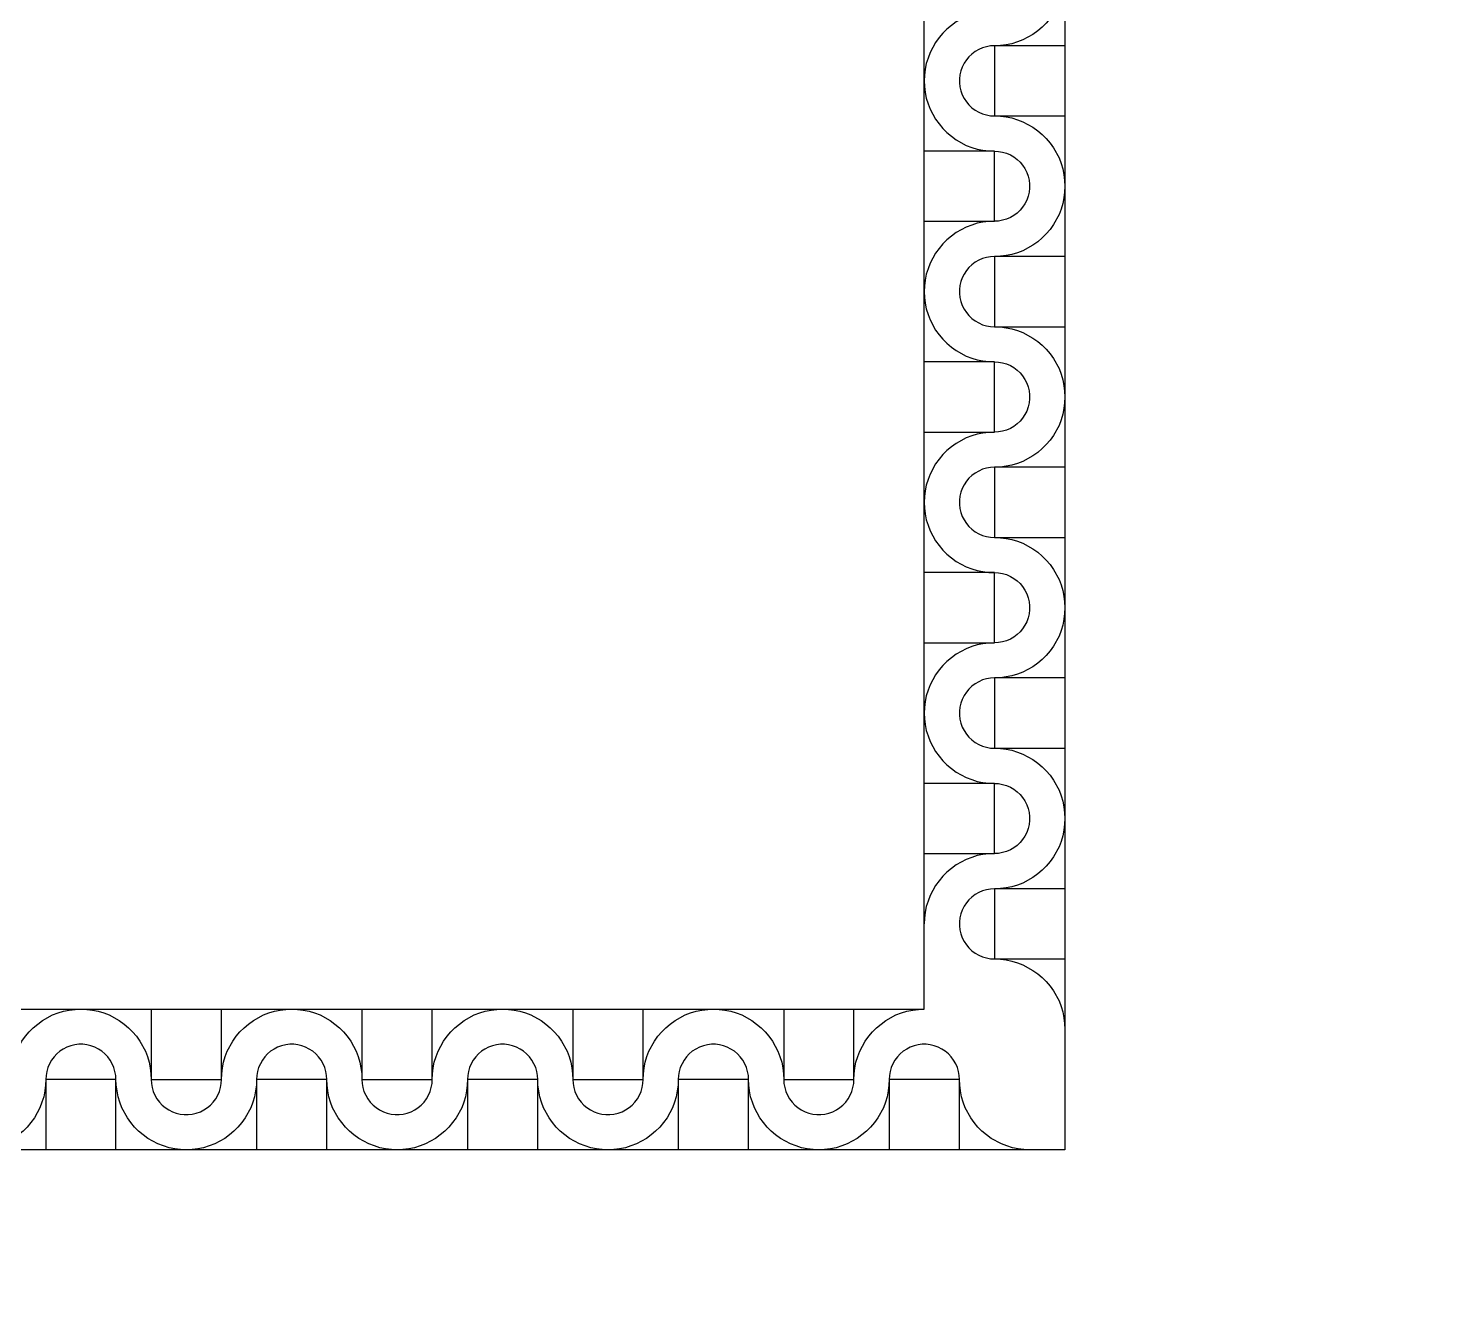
# Model space of a CAD drawing. Extents: x 190.8 to 267.1, y 124 to 174.8.
# Drawn here: x 239.152 to 240.555, y 143.659 to 144.928 of the extents above; entities that cross this region are included whole.
import ezdxf

# ---------------------------------------------------------------- set-up
doc = ezdxf.new("R2010")
doc.units = 0
doc.header["$MEASUREMENT"] = 0

msp = doc.modelspace()

# ---------------------------------------------------------------- linework, layer by layer
msp.add_lwpolyline([(237.4196, 143.8106), (237.4196, 141.6456), (252.4196, 141.6456), (253.8409, 143.0479), (253.8409, 146.9133), (252.4196, 148.3156), (237.4196, 148.3156), (237.4196, 146.1506), (240.1846, 146.1506), (240.1846, 143.8106)], close=True)
for points in [[(237.2446, 143.9506), (240.0446, 143.9506), (240.0446, 146.0106), (237.2446, 146.0106)], [(240.1846, 144.9806), (240.1844, 144.9748), (240.1836, 144.9691), (240.1826, 144.9633), (240.1809, 144.9578), (240.1789, 144.9523), (240.1734, 144.9423), (240.1699, 144.9376), (240.1661, 144.9331), (240.1621, 144.9291), (240.1576, 144.9253), (240.1529, 144.9218), (240.1429, 144.9163), (240.1374, 144.9143), (240.1319, 144.9126), (240.1261, 144.9116), (240.1204, 144.9108), (240.1146, 144.9106)], [(240.1146, 144.9456), (240.1089, 144.9453), (240.1031, 144.9446), (240.0974, 144.9436), (240.0919, 144.9418), (240.0864, 144.9398), (240.0764, 144.9343), (240.0716, 144.9308), (240.0671, 144.9271), (240.0631, 144.9231), (240.0594, 144.9186), (240.0559, 144.9138), (240.0504, 144.9038), (240.0484, 144.8983), (240.0466, 144.8928), (240.0456, 144.8871), (240.0449, 144.8813), (240.0446, 144.8756)], [(240.1146, 144.9106), (240.1106, 144.9103), (240.1066, 144.9096), (240.1026, 144.9086), (240.0989, 144.9068), (240.0954, 144.9048), (240.0921, 144.9023), (240.0891, 144.8996), (240.0866, 144.8966), (240.0844, 144.8931), (240.0824, 144.8893), (240.0811, 144.8856), (240.0801, 144.8816), (240.0796, 144.8776), (240.0796, 144.8736), (240.0801, 144.8696), (240.0811, 144.8656), (240.0824, 144.8616), (240.0844, 144.8581), (240.0866, 144.8546), (240.0891, 144.8516), (240.0921, 144.8488), (240.0954, 144.8463), (240.0989, 144.8443), (240.1026, 144.8426), (240.1066, 144.8416), (240.1106, 144.8408), (240.1146, 144.8406)], [(240.1846, 144.9106), (240.1146, 144.9106), (240.1146, 144.8406), (240.1846, 144.8406)], [(240.0446, 144.8756), (240.0449, 144.8698), (240.0456, 144.8641), (240.0466, 144.8583), (240.0484, 144.8528), (240.0504, 144.8473), (240.0559, 144.8373), (240.0594, 144.8326), (240.0631, 144.8281), (240.0671, 144.8241), (240.0716, 144.8203), (240.0764, 144.8168), (240.0864, 144.8113), (240.0919, 144.8093), (240.0974, 144.8076), (240.1031, 144.8066), (240.1089, 144.8058), (240.1146, 144.8056)], [(240.1146, 144.8406), (240.1204, 144.8403), (240.1261, 144.8396), (240.1319, 144.8386), (240.1374, 144.8368), (240.1429, 144.8348), (240.1529, 144.8293), (240.1576, 144.8258), (240.1621, 144.8221), (240.1661, 144.8181), (240.1699, 144.8136), (240.1734, 144.8088), (240.1789, 144.7988), (240.1809, 144.7933), (240.1826, 144.7878), (240.1836, 144.7821), (240.1844, 144.7763), (240.1846, 144.7706)], [(240.0446, 144.7356), (240.1146, 144.7356), (240.1146, 144.8056), (240.0446, 144.8056)], [(240.1146, 144.8056), (240.1186, 144.8053), (240.1226, 144.8046), (240.1266, 144.8036), (240.1304, 144.8018), (240.1339, 144.7998), (240.1371, 144.7973), (240.1401, 144.7946), (240.1426, 144.7916), (240.1449, 144.7881), (240.1469, 144.7843), (240.1481, 144.7806), (240.1491, 144.7766), (240.1496, 144.7726), (240.1496, 144.7686), (240.1491, 144.7646), (240.1481, 144.7606), (240.1469, 144.7566), (240.1449, 144.7531), (240.1426, 144.7496), (240.1401, 144.7466), (240.1371, 144.7438), (240.1339, 144.7413), (240.1304, 144.7393), (240.1266, 144.7376), (240.1226, 144.7366), (240.1186, 144.7358), (240.1146, 144.7356)], [(240.1846, 144.7706), (240.1844, 144.7648), (240.1836, 144.7591), (240.1826, 144.7533), (240.1809, 144.7478), (240.1789, 144.7423), (240.1734, 144.7323), (240.1699, 144.7276), (240.1661, 144.7231), (240.1621, 144.7191), (240.1576, 144.7153), (240.1529, 144.7118), (240.1429, 144.7063), (240.1374, 144.7043), (240.1319, 144.7026), (240.1261, 144.7016), (240.1204, 144.7008), (240.1146, 144.7006)], [(240.1146, 144.7356), (240.1089, 144.7353), (240.1031, 144.7346), (240.0974, 144.7336), (240.0919, 144.7318), (240.0864, 144.7298), (240.0764, 144.7243), (240.0716, 144.7208), (240.0671, 144.7171), (240.0631, 144.7131), (240.0594, 144.7086), (240.0559, 144.7038), (240.0504, 144.6938), (240.0484, 144.6883), (240.0466, 144.6828), (240.0456, 144.6771), (240.0449, 144.6713), (240.0446, 144.6656)], [(240.1146, 144.7006), (240.1106, 144.7003), (240.1066, 144.6996), (240.1026, 144.6986), (240.0989, 144.6968), (240.0954, 144.6948), (240.0921, 144.6923), (240.0891, 144.6896), (240.0866, 144.6866), (240.0844, 144.6831), (240.0824, 144.6793), (240.0811, 144.6756), (240.0801, 144.6716), (240.0796, 144.6676), (240.0796, 144.6636), (240.0801, 144.6596), (240.0811, 144.6556), (240.0824, 144.6516), (240.0844, 144.6481), (240.0866, 144.6446), (240.0891, 144.6416), (240.0921, 144.6388), (240.0954, 144.6363), (240.0989, 144.6343), (240.1026, 144.6326), (240.1066, 144.6316), (240.1106, 144.6308), (240.1146, 144.6306)], [(240.1846, 144.7006), (240.1146, 144.7006), (240.1146, 144.6306), (240.1846, 144.6306)], [(240.0446, 144.6656), (240.0449, 144.6598), (240.0456, 144.6541), (240.0466, 144.6483), (240.0484, 144.6428), (240.0504, 144.6373), (240.0559, 144.6273), (240.0594, 144.6226), (240.0631, 144.6181), (240.0671, 144.6141), (240.0716, 144.6103), (240.0764, 144.6068), (240.0864, 144.6013), (240.0919, 144.5993), (240.0974, 144.5976), (240.1031, 144.5966), (240.1089, 144.5958), (240.1146, 144.5956)], [(240.1146, 144.6306), (240.1204, 144.6303), (240.1261, 144.6296), (240.1319, 144.6286), (240.1374, 144.6268), (240.1429, 144.6248), (240.1529, 144.6193), (240.1576, 144.6158), (240.1621, 144.6121), (240.1661, 144.6081), (240.1699, 144.6036), (240.1734, 144.5988), (240.1789, 144.5888), (240.1809, 144.5833), (240.1826, 144.5778), (240.1836, 144.5721), (240.1844, 144.5663), (240.1846, 144.5606)], [(240.0446, 144.5256), (240.1146, 144.5256), (240.1146, 144.5956), (240.0446, 144.5956)], [(240.1146, 144.5956), (240.1186, 144.5953), (240.1226, 144.5946), (240.1266, 144.5936), (240.1304, 144.5918), (240.1339, 144.5898), (240.1371, 144.5873), (240.1401, 144.5846), (240.1426, 144.5816), (240.1449, 144.5781), (240.1469, 144.5743), (240.1481, 144.5706), (240.1491, 144.5666), (240.1496, 144.5626), (240.1496, 144.5586), (240.1491, 144.5546), (240.1481, 144.5506), (240.1469, 144.5466), (240.1449, 144.5431), (240.1426, 144.5396), (240.1401, 144.5366), (240.1371, 144.5338), (240.1339, 144.5313), (240.1304, 144.5293), (240.1266, 144.5276), (240.1226, 144.5266), (240.1186, 144.5258), (240.1146, 144.5256)], [(240.1846, 144.5606), (240.1844, 144.5548), (240.1836, 144.5491), (240.1826, 144.5433), (240.1809, 144.5378), (240.1789, 144.5323), (240.1734, 144.5223), (240.1699, 144.5176), (240.1661, 144.5131), (240.1621, 144.5091), (240.1576, 144.5053), (240.1529, 144.5018), (240.1429, 144.4963), (240.1374, 144.4943), (240.1319, 144.4926), (240.1261, 144.4916), (240.1204, 144.4908), (240.1146, 144.4906)], [(240.1146, 144.5256), (240.1089, 144.5253), (240.1031, 144.5246), (240.0974, 144.5236), (240.0919, 144.5218), (240.0864, 144.5198), (240.0764, 144.5143), (240.0716, 144.5108), (240.0671, 144.5071), (240.0631, 144.5031), (240.0594, 144.4986), (240.0559, 144.4938), (240.0504, 144.4838), (240.0484, 144.4783), (240.0466, 144.4728), (240.0456, 144.4671), (240.0449, 144.4613), (240.0446, 144.4556)], [(240.1146, 144.4906), (240.1106, 144.4903), (240.1066, 144.4896), (240.1026, 144.4886), (240.0989, 144.4868), (240.0954, 144.4848), (240.0921, 144.4823), (240.0891, 144.4796), (240.0866, 144.4766), (240.0844, 144.4731), (240.0824, 144.4693), (240.0811, 144.4656), (240.0801, 144.4616), (240.0796, 144.4576), (240.0796, 144.4536), (240.0801, 144.4496), (240.0811, 144.4456), (240.0824, 144.4416), (240.0844, 144.4381), (240.0866, 144.4346), (240.0891, 144.4316), (240.0921, 144.4288), (240.0954, 144.4263), (240.0989, 144.4243), (240.1026, 144.4226), (240.1066, 144.4216), (240.1106, 144.4208), (240.1146, 144.4206)], [(240.1846, 144.4906), (240.1146, 144.4906), (240.1146, 144.4206), (240.1846, 144.4206)], [(240.0446, 144.4556), (240.0449, 144.4498), (240.0456, 144.4441), (240.0466, 144.4383), (240.0484, 144.4328), (240.0504, 144.4273), (240.0559, 144.4173), (240.0594, 144.4126), (240.0631, 144.4081), (240.0671, 144.4041), (240.0716, 144.4003), (240.0764, 144.3968), (240.0864, 144.3913), (240.0919, 144.3893), (240.0974, 144.3876), (240.1031, 144.3866), (240.1089, 144.3858), (240.1146, 144.3856)], [(240.1146, 144.4206), (240.1204, 144.4203), (240.1261, 144.4196), (240.1319, 144.4186), (240.1374, 144.4168), (240.1429, 144.4148), (240.1529, 144.4093), (240.1576, 144.4058), (240.1621, 144.4021), (240.1661, 144.3981), (240.1699, 144.3936), (240.1734, 144.3888), (240.1789, 144.3788), (240.1809, 144.3733), (240.1826, 144.3678), (240.1836, 144.3621), (240.1844, 144.3563), (240.1846, 144.3506)], [(240.0446, 144.3156), (240.1146, 144.3156), (240.1146, 144.3856), (240.0446, 144.3856)], [(240.1146, 144.3856), (240.1186, 144.3853), (240.1226, 144.3846), (240.1266, 144.3836), (240.1304, 144.3818), (240.1339, 144.3798), (240.1371, 144.3773), (240.1401, 144.3746), (240.1426, 144.3716), (240.1449, 144.3681), (240.1469, 144.3643), (240.1481, 144.3606), (240.1491, 144.3566), (240.1496, 144.3526), (240.1496, 144.3486), (240.1491, 144.3446), (240.1481, 144.3406), (240.1469, 144.3366), (240.1449, 144.3331), (240.1426, 144.3296), (240.1401, 144.3266), (240.1371, 144.3238), (240.1339, 144.3213), (240.1304, 144.3193), (240.1266, 144.3176), (240.1226, 144.3166), (240.1186, 144.3158), (240.1146, 144.3156)], [(240.1846, 144.3506), (240.1844, 144.3448), (240.1836, 144.3391), (240.1826, 144.3333), (240.1809, 144.3278), (240.1789, 144.3223), (240.1734, 144.3123), (240.1699, 144.3076), (240.1661, 144.3031), (240.1621, 144.2991), (240.1576, 144.2953), (240.1529, 144.2918), (240.1429, 144.2863), (240.1374, 144.2843), (240.1319, 144.2826), (240.1261, 144.2816), (240.1204, 144.2808), (240.1146, 144.2806)], [(240.1146, 144.3156), (240.1089, 144.3153), (240.1031, 144.3146), (240.0974, 144.3136), (240.0919, 144.3118), (240.0864, 144.3098), (240.0764, 144.3043), (240.0716, 144.3008), (240.0671, 144.2971), (240.0631, 144.2931), (240.0594, 144.2886), (240.0559, 144.2838), (240.0504, 144.2738), (240.0484, 144.2683), (240.0466, 144.2628), (240.0456, 144.2571), (240.0449, 144.2513), (240.0446, 144.2456)], [(240.1146, 144.2806), (240.1106, 144.2803), (240.1066, 144.2796), (240.1026, 144.2786), (240.0989, 144.2768), (240.0954, 144.2748), (240.0921, 144.2723), (240.0891, 144.2696), (240.0866, 144.2666), (240.0844, 144.2631), (240.0824, 144.2593), (240.0811, 144.2556), (240.0801, 144.2516), (240.0796, 144.2476), (240.0796, 144.2436), (240.0801, 144.2396), (240.0811, 144.2356), (240.0824, 144.2316), (240.0844, 144.2281), (240.0866, 144.2246), (240.0891, 144.2216), (240.0921, 144.2188), (240.0954, 144.2163), (240.0989, 144.2143), (240.1026, 144.2126), (240.1066, 144.2116), (240.1106, 144.2108), (240.1146, 144.2106)], [(240.1846, 144.2806), (240.1146, 144.2806), (240.1146, 144.2106), (240.1846, 144.2106)], [(240.0446, 144.2456), (240.0449, 144.2398), (240.0456, 144.2341), (240.0466, 144.2283), (240.0484, 144.2228), (240.0504, 144.2173), (240.0559, 144.2073), (240.0594, 144.2026), (240.0631, 144.1981), (240.0671, 144.1941), (240.0716, 144.1903), (240.0764, 144.1868), (240.0864, 144.1813), (240.0919, 144.1793), (240.0974, 144.1776), (240.1031, 144.1766), (240.1089, 144.1758), (240.1146, 144.1756)], [(240.1146, 144.2106), (240.1204, 144.2103), (240.1261, 144.2096), (240.1319, 144.2086), (240.1374, 144.2068), (240.1429, 144.2048), (240.1529, 144.1993), (240.1576, 144.1958), (240.1621, 144.1921), (240.1661, 144.1881), (240.1699, 144.1836), (240.1734, 144.1788), (240.1789, 144.1688), (240.1809, 144.1633), (240.1826, 144.1578), (240.1836, 144.1521), (240.1844, 144.1463), (240.1846, 144.1406)], [(240.0446, 144.1056), (240.1146, 144.1056), (240.1146, 144.1756), (240.0446, 144.1756)], [(240.1146, 144.1756), (240.1186, 144.1753), (240.1226, 144.1746), (240.1266, 144.1736), (240.1304, 144.1718), (240.1339, 144.1698), (240.1371, 144.1673), (240.1401, 144.1646), (240.1426, 144.1616), (240.1449, 144.1581), (240.1469, 144.1543), (240.1481, 144.1506), (240.1491, 144.1466), (240.1496, 144.1426), (240.1496, 144.1386), (240.1491, 144.1346), (240.1481, 144.1306), (240.1469, 144.1266), (240.1449, 144.1231), (240.1426, 144.1196), (240.1401, 144.1166), (240.1371, 144.1138), (240.1339, 144.1113), (240.1304, 144.1093), (240.1266, 144.1076), (240.1226, 144.1066), (240.1186, 144.1058), (240.1146, 144.1056)], [(240.1846, 144.1406), (240.1844, 144.1348), (240.1836, 144.1291), (240.1826, 144.1233), (240.1809, 144.1178), (240.1789, 144.1123), (240.1734, 144.1023), (240.1699, 144.0976), (240.1661, 144.0931), (240.1621, 144.0891), (240.1576, 144.0853), (240.1529, 144.0818), (240.1429, 144.0763), (240.1374, 144.0743), (240.1319, 144.0726), (240.1261, 144.0716), (240.1204, 144.0708), (240.1146, 144.0706)], [(240.1146, 144.1056), (240.1089, 144.1053), (240.1031, 144.1046), (240.0974, 144.1036), (240.0919, 144.1018), (240.0864, 144.0998), (240.0764, 144.0943), (240.0716, 144.0908), (240.0671, 144.0871), (240.0631, 144.0831), (240.0594, 144.0786), (240.0559, 144.0738), (240.0504, 144.0638), (240.0484, 144.0583), (240.0466, 144.0528), (240.0456, 144.0471), (240.0449, 144.0413), (240.0446, 144.0356)], [(240.1146, 144.0706), (240.1106, 144.0703), (240.1066, 144.0696), (240.1026, 144.0686), (240.0989, 144.0668), (240.0954, 144.0648), (240.0921, 144.0623), (240.0891, 144.0596), (240.0866, 144.0566), (240.0844, 144.0531), (240.0824, 144.0493), (240.0811, 144.0456), (240.0801, 144.0416), (240.0796, 144.0376), (240.0796, 144.0336), (240.0801, 144.0296), (240.0811, 144.0256), (240.0824, 144.0216), (240.0844, 144.0181), (240.0866, 144.0146), (240.0891, 144.0116), (240.0921, 144.0088), (240.0954, 144.0063), (240.0989, 144.0043), (240.1026, 144.0026), (240.1066, 144.0016), (240.1106, 144.0008), (240.1146, 144.0006)], [(240.1846, 144.0706), (240.1146, 144.0706), (240.1146, 144.0006), (240.1846, 144.0006)], [(240.1146, 144.0006), (240.1204, 144.0003), (240.1261, 143.9996), (240.1319, 143.9986), (240.1374, 143.9968), (240.1429, 143.9948), (240.1529, 143.9893), (240.1576, 143.9858), (240.1621, 143.9821), (240.1661, 143.9781), (240.1699, 143.9736), (240.1734, 143.9688), (240.1789, 143.9588), (240.1809, 143.9533), (240.1826, 143.9478), (240.1836, 143.9421), (240.1844, 143.9363), (240.1846, 143.9306)], [(239.1346, 143.8806), (239.1349, 143.8863), (239.1356, 143.8921), (239.1366, 143.8978), (239.1384, 143.9033), (239.1404, 143.9088), (239.1459, 143.9188), (239.1494, 143.9236), (239.1531, 143.9281), (239.1571, 143.9321), (239.1616, 143.9358), (239.1664, 143.9393), (239.1764, 143.9448), (239.1819, 143.9468), (239.1874, 143.9486), (239.1931, 143.9496), (239.1989, 143.9503), (239.2046, 143.9506)], [(239.2046, 143.9506), (239.2104, 143.9503), (239.2161, 143.9496), (239.2219, 143.9486), (239.2274, 143.9468), (239.2329, 143.9448), (239.2429, 143.9393), (239.2476, 143.9358), (239.2521, 143.9321), (239.2561, 143.9281), (239.2599, 143.9236), (239.2634, 143.9188), (239.2689, 143.9088), (239.2709, 143.9033), (239.2726, 143.8978), (239.2736, 143.8921), (239.2744, 143.8863), (239.2746, 143.8806)], [(239.2746, 143.9506), (239.2746, 143.8806), (239.3446, 143.8806), (239.3446, 143.9506)], [(239.3446, 143.8806), (239.3449, 143.8863), (239.3456, 143.8921), (239.3466, 143.8978), (239.3484, 143.9033), (239.3504, 143.9088), (239.3559, 143.9188), (239.3594, 143.9236), (239.3631, 143.9281), (239.3671, 143.9321), (239.3716, 143.9358), (239.3764, 143.9393), (239.3864, 143.9448), (239.3919, 143.9468), (239.3974, 143.9486), (239.4031, 143.9496), (239.4089, 143.9503), (239.4146, 143.9506)], [(239.4146, 143.9506), (239.4204, 143.9503), (239.4261, 143.9496), (239.4319, 143.9486), (239.4374, 143.9468), (239.4429, 143.9448), (239.4529, 143.9393), (239.4576, 143.9358), (239.4621, 143.9321), (239.4661, 143.9281), (239.4699, 143.9236), (239.4734, 143.9188), (239.4789, 143.9088), (239.4809, 143.9033), (239.4826, 143.8978), (239.4836, 143.8921), (239.4844, 143.8863), (239.4846, 143.8806)], [(239.4846, 143.9506), (239.4846, 143.8806), (239.5546, 143.8806), (239.5546, 143.9506)], [(239.5546, 143.8806), (239.5549, 143.8863), (239.5556, 143.8921), (239.5566, 143.8978), (239.5584, 143.9033), (239.5604, 143.9088), (239.5659, 143.9188), (239.5694, 143.9236), (239.5731, 143.9281), (239.5771, 143.9321), (239.5816, 143.9358), (239.5864, 143.9393), (239.5964, 143.9448), (239.6019, 143.9468), (239.6074, 143.9486), (239.6131, 143.9496), (239.6189, 143.9503), (239.6246, 143.9506)], [(239.6246, 143.9506), (239.6304, 143.9503), (239.6361, 143.9496), (239.6419, 143.9486), (239.6474, 143.9468), (239.6529, 143.9448), (239.6629, 143.9393), (239.6676, 143.9358), (239.6721, 143.9321), (239.6761, 143.9281), (239.6799, 143.9236), (239.6834, 143.9188), (239.6889, 143.9088), (239.6909, 143.9033), (239.6926, 143.8978), (239.6936, 143.8921), (239.6944, 143.8863), (239.6946, 143.8806)], [(239.6946, 143.9506), (239.6946, 143.8806), (239.7646, 143.8806), (239.7646, 143.9506)], [(239.7646, 143.8806), (239.7649, 143.8863), (239.7656, 143.8921), (239.7666, 143.8978), (239.7684, 143.9033), (239.7704, 143.9088), (239.7759, 143.9188), (239.7794, 143.9236), (239.7831, 143.9281), (239.7871, 143.9321), (239.7916, 143.9358), (239.7964, 143.9393), (239.8064, 143.9448), (239.8119, 143.9468), (239.8174, 143.9486), (239.8231, 143.9496), (239.8289, 143.9503), (239.8346, 143.9506)], [(239.8346, 143.9506), (239.8404, 143.9503), (239.8461, 143.9496), (239.8519, 143.9486), (239.8574, 143.9468), (239.8629, 143.9448), (239.8729, 143.9393), (239.8776, 143.9358), (239.8821, 143.9321), (239.8861, 143.9281), (239.8899, 143.9236), (239.8934, 143.9188), (239.8989, 143.9088), (239.9009, 143.9033), (239.9026, 143.8978), (239.9036, 143.8921), (239.9044, 143.8863), (239.9046, 143.8806)], [(239.9046, 143.9506), (239.9046, 143.8806), (239.9746, 143.8806), (239.9746, 143.9506)], [(239.9746, 143.8806), (239.9749, 143.8863), (239.9756, 143.8921), (239.9766, 143.8978), (239.9784, 143.9033), (239.9804, 143.9088), (239.9859, 143.9188), (239.9894, 143.9236), (239.9931, 143.9281), (239.9971, 143.9321), (240.0016, 143.9358), (240.0064, 143.9393), (240.0164, 143.9448), (240.0219, 143.9468), (240.0274, 143.9486), (240.0331, 143.9496), (240.0389, 143.9503), (240.0446, 143.9506)], [(239.2396, 143.8806), (239.2394, 143.8846), (239.2386, 143.8886), (239.2376, 143.8926), (239.2359, 143.8963), (239.2339, 143.8998), (239.2314, 143.9031), (239.2286, 143.9061), (239.2256, 143.9086), (239.2221, 143.9108), (239.2184, 143.9128), (239.2146, 143.9141), (239.2106, 143.9151), (239.2066, 143.9156), (239.2026, 143.9156), (239.1986, 143.9151), (239.1946, 143.9141), (239.1906, 143.9128), (239.1871, 143.9108), (239.1836, 143.9086), (239.1806, 143.9061), (239.1779, 143.9031), (239.1754, 143.8998), (239.1734, 143.8963), (239.1716, 143.8926), (239.1706, 143.8886), (239.1699, 143.8846), (239.1696, 143.8806)], [(239.4496, 143.8806), (239.4494, 143.8846), (239.4486, 143.8886), (239.4476, 143.8926), (239.4459, 143.8963), (239.4439, 143.8998), (239.4414, 143.9031), (239.4386, 143.9061), (239.4356, 143.9086), (239.4321, 143.9108), (239.4284, 143.9128), (239.4246, 143.9141), (239.4206, 143.9151), (239.4166, 143.9156), (239.4126, 143.9156), (239.4086, 143.9151), (239.4046, 143.9141), (239.4006, 143.9128), (239.3971, 143.9108), (239.3936, 143.9086), (239.3906, 143.9061), (239.3879, 143.9031), (239.3854, 143.8998), (239.3834, 143.8963), (239.3816, 143.8926), (239.3806, 143.8886), (239.3799, 143.8846), (239.3796, 143.8806)], [(239.6596, 143.8806), (239.6594, 143.8846), (239.6586, 143.8886), (239.6576, 143.8926), (239.6559, 143.8963), (239.6539, 143.8998), (239.6514, 143.9031), (239.6486, 143.9061), (239.6456, 143.9086), (239.6421, 143.9108), (239.6384, 143.9128), (239.6346, 143.9141), (239.6306, 143.9151), (239.6266, 143.9156), (239.6226, 143.9156), (239.6186, 143.9151), (239.6146, 143.9141), (239.6106, 143.9128), (239.6071, 143.9108), (239.6036, 143.9086), (239.6006, 143.9061), (239.5979, 143.9031), (239.5954, 143.8998), (239.5934, 143.8963), (239.5916, 143.8926), (239.5906, 143.8886), (239.5899, 143.8846), (239.5896, 143.8806)], [(239.8696, 143.8806), (239.8694, 143.8846), (239.8686, 143.8886), (239.8676, 143.8926), (239.8659, 143.8963), (239.8639, 143.8998), (239.8614, 143.9031), (239.8586, 143.9061), (239.8556, 143.9086), (239.8521, 143.9108), (239.8484, 143.9128), (239.8446, 143.9141), (239.8406, 143.9151), (239.8366, 143.9156), (239.8326, 143.9156), (239.8286, 143.9151), (239.8246, 143.9141), (239.8206, 143.9128), (239.8171, 143.9108), (239.8136, 143.9086), (239.8106, 143.9061), (239.8079, 143.9031), (239.8054, 143.8998), (239.8034, 143.8963), (239.8016, 143.8926), (239.8006, 143.8886), (239.7999, 143.8846), (239.7996, 143.8806)], [(240.0796, 143.8806), (240.0794, 143.8846), (240.0786, 143.8886), (240.0776, 143.8926), (240.0759, 143.8963), (240.0739, 143.8998), (240.0714, 143.9031), (240.0686, 143.9061), (240.0656, 143.9086), (240.0621, 143.9108), (240.0584, 143.9128), (240.0546, 143.9141), (240.0506, 143.9151), (240.0466, 143.9156), (240.0426, 143.9156), (240.0386, 143.9151), (240.0346, 143.9141), (240.0306, 143.9128), (240.0271, 143.9108), (240.0236, 143.9086), (240.0206, 143.9061), (240.0179, 143.9031), (240.0154, 143.8998), (240.0134, 143.8963), (240.0116, 143.8926), (240.0106, 143.8886), (240.0099, 143.8846), (240.0096, 143.8806)], [(239.1696, 143.8806), (239.1694, 143.8748), (239.1686, 143.8691), (239.1676, 143.8633), (239.1659, 143.8578), (239.1639, 143.8523), (239.1584, 143.8423), (239.1549, 143.8376), (239.1511, 143.8331), (239.1471, 143.8291), (239.1426, 143.8253), (239.1379, 143.8218), (239.1279, 143.8163), (239.1224, 143.8143), (239.1169, 143.8126), (239.1111, 143.8116), (239.1054, 143.8108), (239.0996, 143.8106)], [(239.2396, 143.8106), (239.2396, 143.8806), (239.1696, 143.8806), (239.1696, 143.8106)], [(239.3096, 143.8106), (239.3039, 143.8108), (239.2981, 143.8116), (239.2924, 143.8126), (239.2869, 143.8143), (239.2814, 143.8163), (239.2714, 143.8218), (239.2666, 143.8253), (239.2621, 143.8291), (239.2581, 143.8331), (239.2544, 143.8376), (239.2509, 143.8423), (239.2454, 143.8523), (239.2434, 143.8578), (239.2416, 143.8633), (239.2406, 143.8691), (239.2399, 143.8748), (239.2396, 143.8806)], [(239.2746, 143.8806), (239.2749, 143.8766), (239.2756, 143.8726), (239.2766, 143.8686), (239.2784, 143.8648), (239.2804, 143.8613), (239.2829, 143.8581), (239.2856, 143.8551), (239.2886, 143.8526), (239.2921, 143.8503), (239.2959, 143.8483), (239.2996, 143.8471), (239.3036, 143.8461), (239.3076, 143.8456), (239.3116, 143.8456), (239.3156, 143.8461), (239.3196, 143.8471), (239.3236, 143.8483), (239.3271, 143.8503), (239.3306, 143.8526), (239.3336, 143.8551), (239.3364, 143.8581), (239.3389, 143.8613), (239.3409, 143.8648), (239.3426, 143.8686), (239.3436, 143.8726), (239.3444, 143.8766), (239.3446, 143.8806)], [(239.3796, 143.8806), (239.3794, 143.8748), (239.3786, 143.8691), (239.3776, 143.8633), (239.3759, 143.8578), (239.3739, 143.8523), (239.3684, 143.8423), (239.3649, 143.8376), (239.3611, 143.8331), (239.3571, 143.8291), (239.3526, 143.8253), (239.3479, 143.8218), (239.3379, 143.8163), (239.3324, 143.8143), (239.3269, 143.8126), (239.3211, 143.8116), (239.3154, 143.8108), (239.3096, 143.8106)], [(239.4496, 143.8106), (239.4496, 143.8806), (239.3796, 143.8806), (239.3796, 143.8106)], [(239.5196, 143.8106), (239.5139, 143.8108), (239.5081, 143.8116), (239.5024, 143.8126), (239.4969, 143.8143), (239.4914, 143.8163), (239.4814, 143.8218), (239.4766, 143.8253), (239.4721, 143.8291), (239.4681, 143.8331), (239.4644, 143.8376), (239.4609, 143.8423), (239.4554, 143.8523), (239.4534, 143.8578), (239.4516, 143.8633), (239.4506, 143.8691), (239.4499, 143.8748), (239.4496, 143.8806)], [(239.4846, 143.8806), (239.4849, 143.8766), (239.4856, 143.8726), (239.4866, 143.8686), (239.4884, 143.8648), (239.4904, 143.8613), (239.4929, 143.8581), (239.4956, 143.8551), (239.4986, 143.8526), (239.5021, 143.8503), (239.5059, 143.8483), (239.5096, 143.8471), (239.5136, 143.8461), (239.5176, 143.8456), (239.5216, 143.8456), (239.5256, 143.8461), (239.5296, 143.8471), (239.5336, 143.8483), (239.5371, 143.8503), (239.5406, 143.8526), (239.5436, 143.8551), (239.5464, 143.8581), (239.5489, 143.8613), (239.5509, 143.8648), (239.5526, 143.8686), (239.5536, 143.8726), (239.5544, 143.8766), (239.5546, 143.8806)], [(239.5896, 143.8806), (239.5894, 143.8748), (239.5886, 143.8691), (239.5876, 143.8633), (239.5859, 143.8578), (239.5839, 143.8523), (239.5784, 143.8423), (239.5749, 143.8376), (239.5711, 143.8331), (239.5671, 143.8291), (239.5626, 143.8253), (239.5579, 143.8218), (239.5479, 143.8163), (239.5424, 143.8143), (239.5369, 143.8126), (239.5311, 143.8116), (239.5254, 143.8108), (239.5196, 143.8106)], [(239.6596, 143.8106), (239.6596, 143.8806), (239.5896, 143.8806), (239.5896, 143.8106)], [(239.7296, 143.8106), (239.7239, 143.8108), (239.7181, 143.8116), (239.7124, 143.8126), (239.7069, 143.8143), (239.7014, 143.8163), (239.6914, 143.8218), (239.6866, 143.8253), (239.6821, 143.8291), (239.6781, 143.8331), (239.6744, 143.8376), (239.6709, 143.8423), (239.6654, 143.8523), (239.6634, 143.8578), (239.6616, 143.8633), (239.6606, 143.8691), (239.6599, 143.8748), (239.6596, 143.8806)], [(239.6946, 143.8806), (239.6949, 143.8766), (239.6956, 143.8726), (239.6966, 143.8686), (239.6984, 143.8648), (239.7004, 143.8613), (239.7029, 143.8581), (239.7056, 143.8551), (239.7086, 143.8526), (239.7121, 143.8503), (239.7159, 143.8483), (239.7196, 143.8471), (239.7236, 143.8461), (239.7276, 143.8456), (239.7316, 143.8456), (239.7356, 143.8461), (239.7396, 143.8471), (239.7436, 143.8483), (239.7471, 143.8503), (239.7506, 143.8526), (239.7536, 143.8551), (239.7564, 143.8581), (239.7589, 143.8613), (239.7609, 143.8648), (239.7626, 143.8686), (239.7636, 143.8726), (239.7644, 143.8766), (239.7646, 143.8806)], [(239.7996, 143.8806), (239.7994, 143.8748), (239.7986, 143.8691), (239.7976, 143.8633), (239.7959, 143.8578), (239.7939, 143.8523), (239.7884, 143.8423), (239.7849, 143.8376), (239.7811, 143.8331), (239.7771, 143.8291), (239.7726, 143.8253), (239.7679, 143.8218), (239.7579, 143.8163), (239.7524, 143.8143), (239.7469, 143.8126), (239.7411, 143.8116), (239.7354, 143.8108), (239.7296, 143.8106)], [(239.8696, 143.8106), (239.8696, 143.8806), (239.7996, 143.8806), (239.7996, 143.8106)], [(239.9396, 143.8106), (239.9339, 143.8108), (239.9281, 143.8116), (239.9224, 143.8126), (239.9169, 143.8143), (239.9114, 143.8163), (239.9014, 143.8218), (239.8966, 143.8253), (239.8921, 143.8291), (239.8881, 143.8331), (239.8844, 143.8376), (239.8809, 143.8423), (239.8754, 143.8523), (239.8734, 143.8578), (239.8716, 143.8633), (239.8706, 143.8691), (239.8699, 143.8748), (239.8696, 143.8806)], [(239.9046, 143.8806), (239.9049, 143.8766), (239.9056, 143.8726), (239.9066, 143.8686), (239.9084, 143.8648), (239.9104, 143.8613), (239.9129, 143.8581), (239.9156, 143.8551), (239.9186, 143.8526), (239.9221, 143.8503), (239.9259, 143.8483), (239.9296, 143.8471), (239.9336, 143.8461), (239.9376, 143.8456), (239.9416, 143.8456), (239.9456, 143.8461), (239.9496, 143.8471), (239.9536, 143.8483), (239.9571, 143.8503), (239.9606, 143.8526), (239.9636, 143.8551), (239.9664, 143.8581), (239.9689, 143.8613), (239.9709, 143.8648), (239.9726, 143.8686), (239.9736, 143.8726), (239.9744, 143.8766), (239.9746, 143.8806)], [(240.0096, 143.8806), (240.0094, 143.8748), (240.0086, 143.8691), (240.0076, 143.8633), (240.0059, 143.8578), (240.0039, 143.8523), (239.9984, 143.8423), (239.9949, 143.8376), (239.9911, 143.8331), (239.9871, 143.8291), (239.9826, 143.8253), (239.9779, 143.8218), (239.9679, 143.8163), (239.9624, 143.8143), (239.9569, 143.8126), (239.9511, 143.8116), (239.9454, 143.8108), (239.9396, 143.8106)], [(240.0796, 143.8106), (240.0796, 143.8806), (240.0096, 143.8806), (240.0096, 143.8106)], [(240.1496, 143.8106), (240.1439, 143.8108), (240.1381, 143.8116), (240.1324, 143.8126), (240.1269, 143.8143), (240.1214, 143.8163), (240.1114, 143.8218), (240.1066, 143.8253), (240.1021, 143.8291), (240.0981, 143.8331), (240.0944, 143.8376), (240.0909, 143.8423), (240.0854, 143.8523), (240.0834, 143.8578), (240.0816, 143.8633), (240.0806, 143.8691), (240.0799, 143.8748), (240.0796, 143.8806)]]:
    msp.add_lwpolyline(points)

doc.saveas('drawing.dxf')
